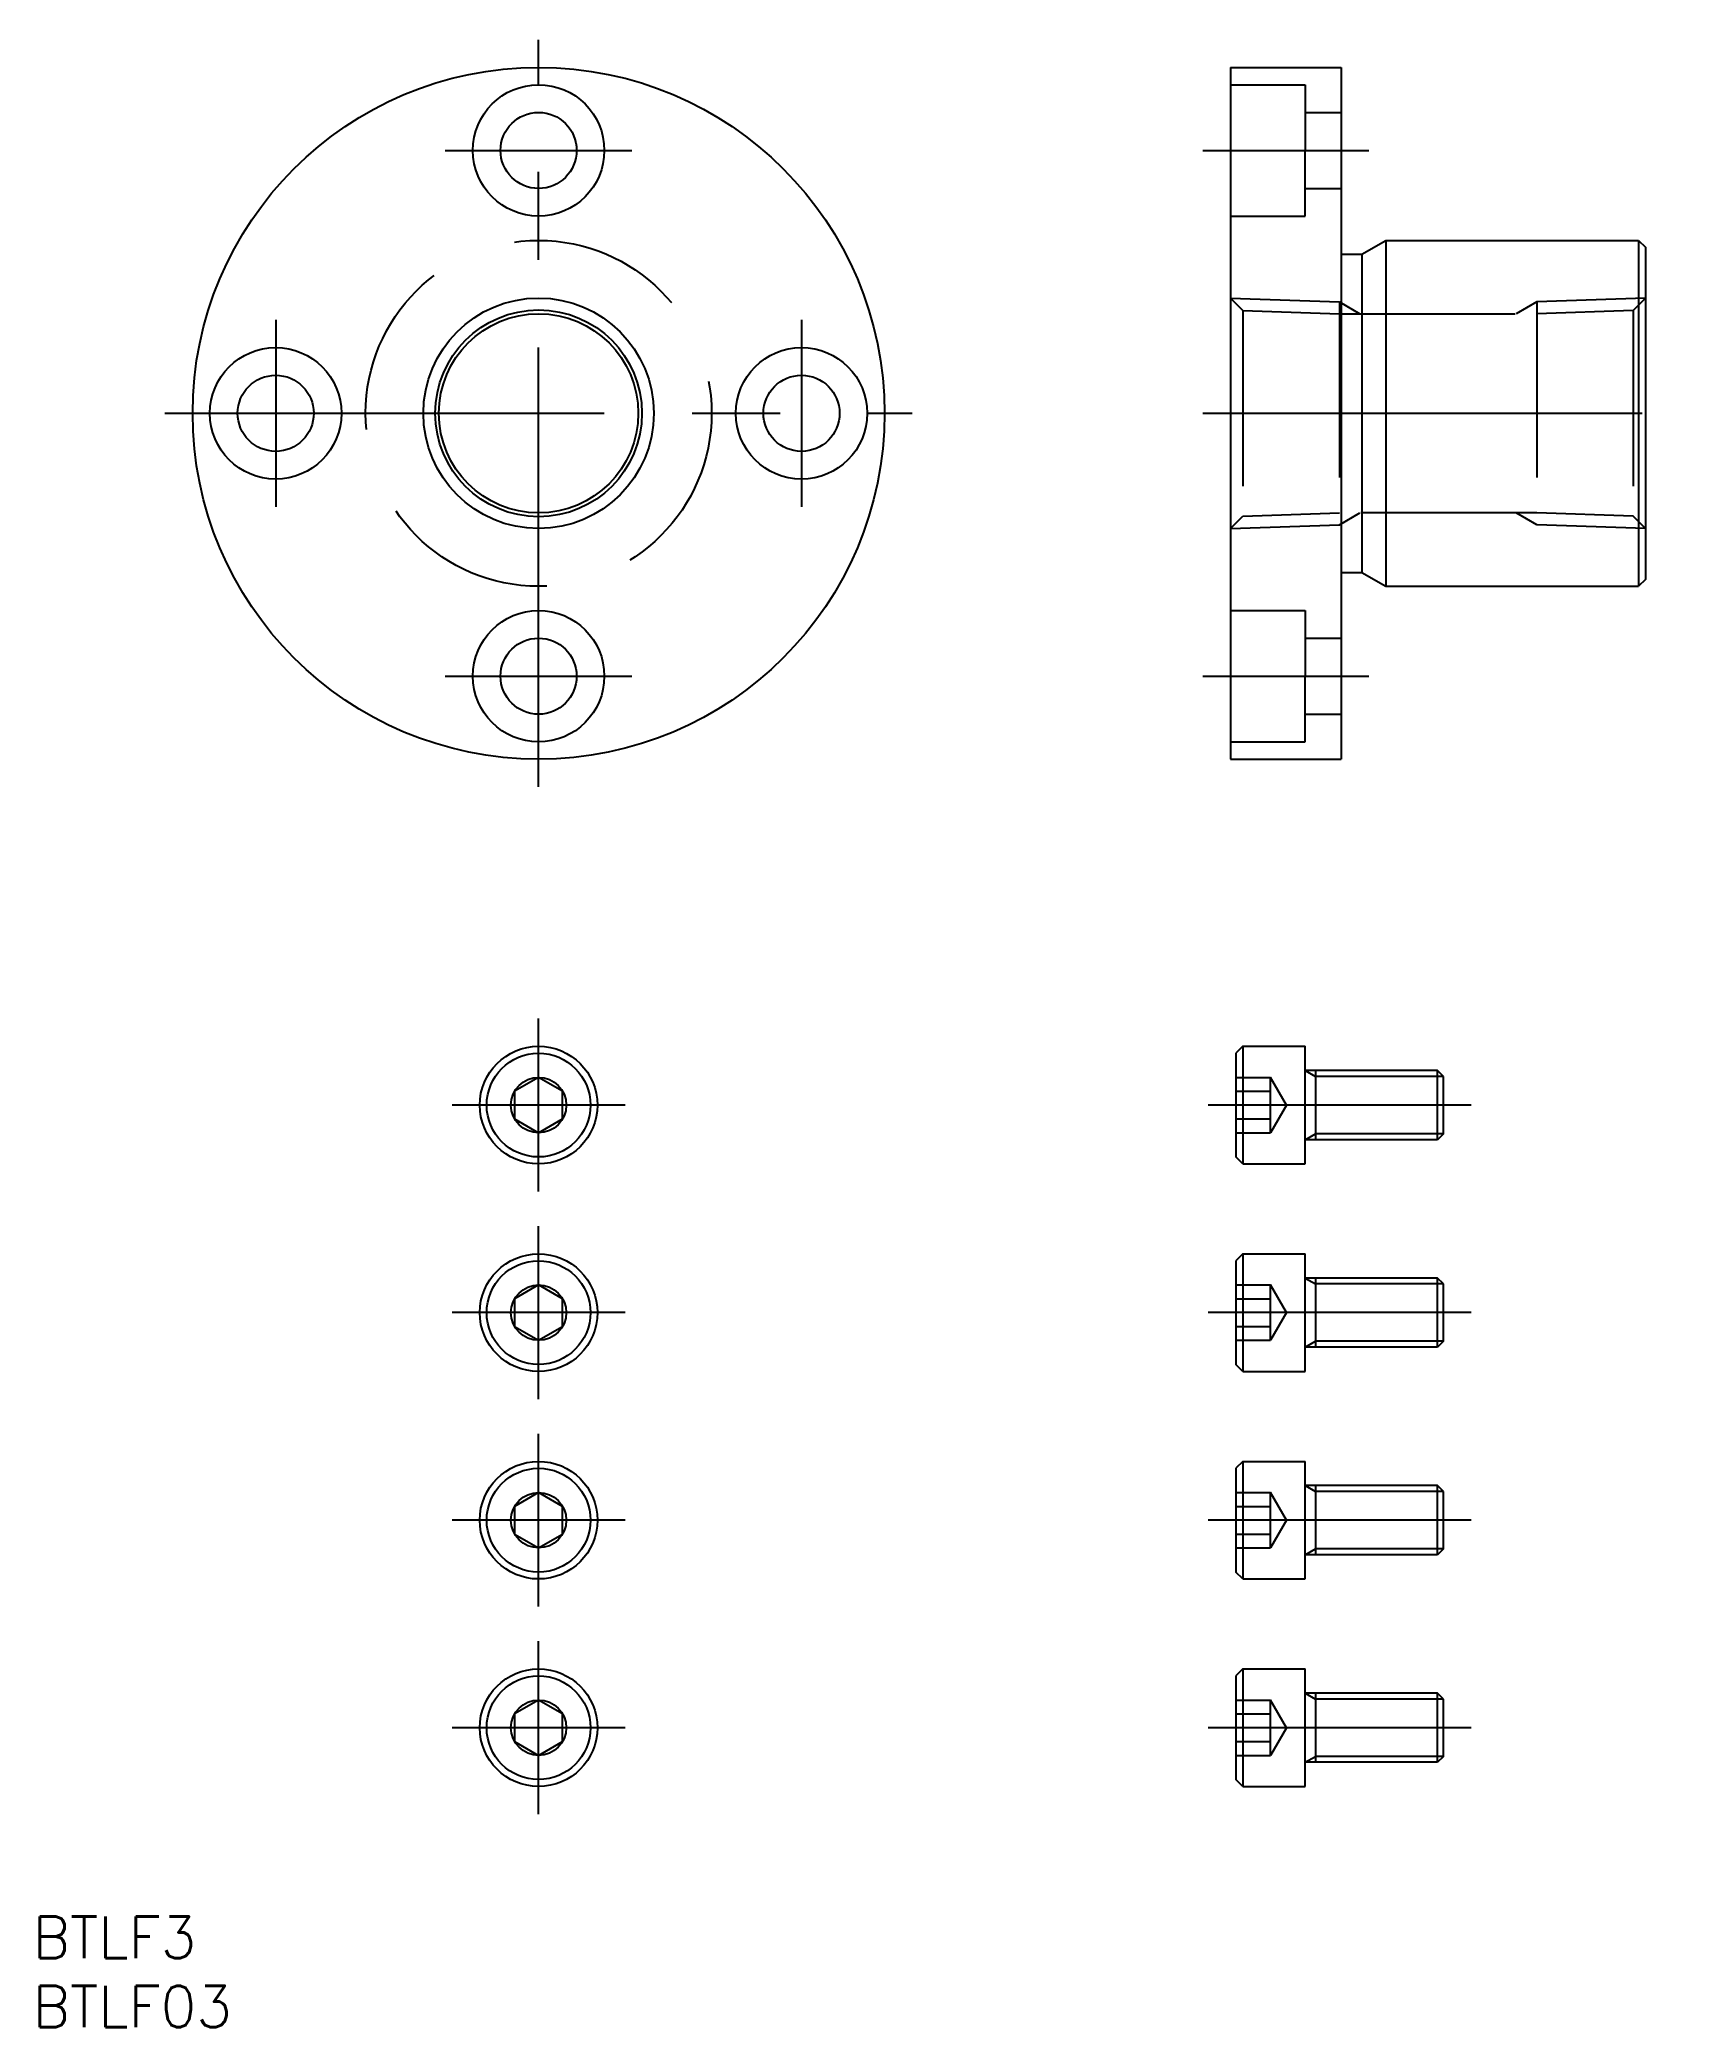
# Model space of a CAD drawing. Extents: x -36 to 82, y -117 to 27.
import ezdxf

# ---------------------------------------------------------------- set-up
doc = ezdxf.new("R2010")
doc.units = 0
doc.linetypes.add('CENTER', pattern=[50.8, 31.75, -6.35, 6.35, -6.35])
doc.linetypes.add('DASHED', pattern=[19.05, 12.7, -6.35])
doc.layers.get('0').update_dxf_attribs({"linetype": 'CONTINUOUS'})
doc.layers.add('CENTER', color=1, linetype='CENTER')
doc.styles.get("Standard").update_dxf_attribs({"font": 'txt.shx', "height": 3, "bigfont": 'bigfont.shx'})

msp = doc.modelspace()

# ---------------------------------------------------------------- linework, layer by layer
at = {"color": 7, "linetype": 'CONTINUOUS'}
for p, q in [((50, 25), (58, 25)), ((50, 25), (50, -25)), ((58, 25), (58, -25)), ((58, 11.5), (59.5, 11.5)), ((59.5, 11.5), (61.23, 12.5)), ((59.5, 11.5), (59.5, -11.5)), ((61.23, 12.5), (79.5, 12.5)), ((61.23, 12.5), (61.23, -12.5)), ((79.5, 12.5), (80, 12)), ((79.5, 12.5), (79.5, -12.5)), ((80, 12), (80, -12)), ((58, -11.5), (59.5, -11.5)), ((59.5, -11.5), (61.23, -12.5)), ((61.23, -12.5), (79.5, -12.5)), ((80, -12), (79.5, -12.5)), ((50, -25), (58, -25)), ((50.9, -45.75), (50.4, -46.25)), ((50.9, -45.75), (50.9, -54.25)), ((50.9, -45.75), (55.4, -45.75)), ((55.4, -54.25), (55.4, -45.75)), ((50.4, -46.25), (50.4, -53.75)), ((0, -48), (-1.73, -49)), ((1.73, -49), (0, -48)), ((64.97, -47.5), (55.4, -47.5)), ((56.15, -47.5), (56.15, -52.5)), ((64.97, -52.5), (64.97, -47.5)), ((65.4, -47.93), (64.97, -47.5)), ((65.4, -52.07), (65.4, -47.93)), ((-1.73, -49), (-1.73, -51)), ((1.73, -51), (1.73, -49)), ((-1.73, -51), (0, -52)), ((0, -52), (1.73, -51)), ((64.97, -52.5), (55.4, -52.5)), ((65.4, -52.07), (64.97, -52.5)), ((50.9, -54.25), (50.4, -53.75)), ((50.9, -54.25), (55.4, -54.25)), ((50.9, -60.75), (50.4, -61.25)), ((50.4, -61.25), (50.4, -68.75)), ((50.9, -60.75), (55.4, -60.75)), ((50.9, -60.75), (50.9, -69.25)), ((55.4, -69.25), (55.4, -60.75)), ((0, -63), (-1.73, -64)), ((1.73, -64), (0, -63)), ((64.97, -62.5), (55.4, -62.5)), ((56.15, -62.5), (56.15, -67.5)), ((65.4, -62.93), (64.97, -62.5)), ((64.97, -67.5), (64.97, -62.5)), ((65.4, -67.07), (65.4, -62.93)), ((-1.73, -64), (-1.73, -66)), ((1.73, -66), (1.73, -64)), ((-1.73, -66), (0, -67)), ((0, -67), (1.73, -66)), ((64.97, -67.5), (55.4, -67.5)), ((65.4, -67.07), (64.97, -67.5)), ((50.9, -69.25), (50.4, -68.75)), ((50.9, -69.25), (55.4, -69.25)), ((50.9, -75.75), (50.4, -76.25)), ((50.9, -75.75), (55.4, -75.75)), ((50.9, -75.75), (50.9, -84.25)), ((55.4, -84.25), (55.4, -75.75)), ((50.4, -76.25), (50.4, -83.75)), ((64.97, -77.5), (55.4, -77.5)), ((56.15, -77.5), (56.15, -82.5)), ((65.4, -77.93), (64.97, -77.5)), ((64.97, -82.5), (64.97, -77.5)), ((0, -78), (-1.73, -79)), ((-1.73, -79), (-1.73, -81)), ((1.73, -79), (0, -78)), ((1.73, -81), (1.73, -79)), ((65.4, -82.07), (65.4, -77.93)), ((-1.73, -81), (0, -82)), ((0, -82), (1.73, -81)), ((64.97, -82.5), (55.4, -82.5)), ((65.4, -82.07), (64.97, -82.5)), ((50.9, -84.25), (50.4, -83.75)), ((50.9, -84.25), (55.4, -84.25)), ((50.9, -90.75), (50.4, -91.25)), ((50.4, -91.25), (50.4, -98.75)), ((50.9, -90.75), (55.4, -90.75)), ((50.9, -90.75), (50.9, -99.25)), ((55.4, -99.25), (55.4, -90.75)), ((0, -93), (-1.73, -94)), ((1.73, -94), (0, -93)), ((64.97, -92.5), (55.4, -92.5)), ((56.15, -92.5), (56.15, -97.5)), ((65.4, -92.93), (64.97, -92.5)), ((64.97, -97.5), (64.97, -92.5)), ((65.4, -97.07), (65.4, -92.93)), ((-1.73, -94), (-1.73, -96)), ((1.73, -96), (1.73, -94)), ((-1.73, -96), (0, -97)), ((0, -97), (1.73, -96)), ((64.97, -97.5), (55.4, -97.5)), ((65.4, -97.07), (64.97, -97.5)), ((50.9, -99.25), (50.4, -98.75)), ((50.9, -99.25), (55.4, -99.25))]:
    msp.add_line(p, q, dxfattribs=at)
at = {"color": 3, "linetype": 'DASHED'}
for p, q in [((50, 23.75), (55.4, 23.75)), ((55.4, 23.75), (55.4, 19)), ((55.4, 21.75), (58, 21.75)), ((55.4, 14.25), (55.4, 19)), ((55.4, 16.25), (58, 16.25)), ((50, 14.25), (55.4, 14.25)), ((50, 8.33), (50.89, 7.44)), ((50, 8.33), (57.87, 8.06)), ((50.89, 7.44), (50.89, -7.44)), ((50.89, 7.44), (57.87, 7.2)), ((57.87, 8.06), (59.36, 7.2)), ((57.87, 8.06), (57.87, -8.06)), ((57.87, 7.2), (72.13, 7.2)), ((72.13, 8.06), (70.64, 7.2)), ((80, 8.33), (72.13, 8.06)), ((72.13, 8.06), (72.13, -8.06)), ((79.11, 7.44), (72.13, 7.2)), ((80, 8.33), (79.11, 7.44)), ((79.11, 7.44), (79.11, -7.44)), ((50, -8.33), (50.89, -7.44)), ((50, -8.33), (57.87, -8.06)), ((50.89, -7.44), (57.87, -7.2)), ((57.87, -8.06), (59.36, -7.2)), ((72.13, -7.2), (57.87, -7.2)), ((72.13, -8.06), (70.64, -7.2)), ((79.11, -7.44), (72.13, -7.2)), ((80, -8.33), (72.13, -8.06)), ((80, -8.33), (79.11, -7.44)), ((50, -14.25), (55.4, -14.25)), ((55.4, -14.25), (55.4, -19)), ((55.4, -16.25), (58, -16.25)), ((55.4, -23.75), (55.4, -19)), ((55.4, -21.75), (58, -21.75)), ((50, -23.75), (55.4, -23.75)), ((50.4, -48), (52.9, -48)), ((54.05, -50), (52.9, -48)), ((52.9, -52), (52.9, -48)), ((50.4, -49), (52.9, -49)), ((54.05, -50), (52.9, -52)), ((50.4, -51), (52.9, -51)), ((50.4, -52), (52.9, -52)), ((50.4, -63), (52.9, -63)), ((52.9, -67), (52.9, -63)), ((54.05, -65), (52.9, -63)), ((50.4, -64), (52.9, -64)), ((50.4, -66), (52.9, -66)), ((54.05, -65), (52.9, -67)), ((50.4, -67), (52.9, -67)), ((50.4, -78), (52.9, -78)), ((50.4, -79), (52.9, -79)), ((52.9, -82), (52.9, -78)), ((54.05, -80), (52.9, -78)), ((54.05, -80), (52.9, -82)), ((50.4, -81), (52.9, -81)), ((50.4, -82), (52.9, -82)), ((50.4, -93), (52.9, -93)), ((52.9, -97), (52.9, -93)), ((54.05, -95), (52.9, -93)), ((50.4, -94), (52.9, -94)), ((50.4, -96), (52.9, -96)), ((54.05, -95), (52.9, -97)), ((50.4, -97), (52.9, -97))]:
    msp.add_line(p, q, dxfattribs=at)
at = {"color": 3, "linetype": 'CONTINUOUS'}
for p, q in [((55.4, -47.5), (56.15, -47.93)), ((65.4, -47.93), (56.15, -47.93)), ((55.4, -52.5), (56.15, -52.07)), ((65.4, -52.07), (56.15, -52.07)), ((55.4, -62.5), (56.15, -62.93)), ((65.4, -62.93), (56.15, -62.93)), ((55.4, -67.5), (56.15, -67.07)), ((65.4, -67.07), (56.15, -67.07)), ((55.4, -77.5), (56.15, -77.93)), ((65.4, -77.93), (56.15, -77.93)), ((55.4, -82.5), (56.15, -82.07)), ((65.4, -82.07), (56.15, -82.07)), ((55.4, -92.5), (56.15, -92.93)), ((65.4, -92.93), (56.15, -92.93)), ((55.4, -97.5), (56.15, -97.07)), ((65.4, -97.07), (56.15, -97.07))]:
    msp.add_line(p, q, dxfattribs=at)
at = {"color": 7, "linetype": 'CONTINUOUS'}
for centre, radius in [((0, 0), 25), ((0, 19), 4.75), ((0, 19), 2.75), ((0, 0), 7.47), ((0, 0), 7.2), ((-19, 0), 4.75), ((19, 0), 4.75), ((-19, 0), 2.75), ((19, 0), 2.75), ((0, -19), 4.75), ((0, -19), 2.75), ((0, -50), 4.25), ((0, -50), 3.75), ((0, -50), 2), ((0, -65), 4.25), ((0, -65), 3.75), ((0, -65), 2), ((0, -80), 4.25), ((0, -80), 3.75), ((0, -80), 2), ((0, -95), 4.25), ((0, -95), 3.75), ((0, -95), 2)]:
    msp.add_circle(centre, radius, dxfattribs=at)
at = {"color": 3, "linetype": 'DASHED'}
msp.add_circle((0, 0), 12.5, dxfattribs=at)
at = {"color": 3, "linetype": 'CONTINUOUS'}
msp.add_circle((0, 0), 8.33, dxfattribs=at)
at = {"layer": 'CENTER', "color": 1, "linetype": 'CENTER'}
for p, q in [((0, -27), (0, 27)), ((-6.75, 19), (6.75, 19)), ((48, 19), (60, 19)), ((-19, 6.75), (-19, -6.75)), ((19, 6.75), (19, -6.75)), ((-27, 0), (27, 0)), ((48, 0), (82, 0)), ((-6.75, -19), (6.75, -19)), ((48, -19), (60, -19)), ((0, -56.25), (0, -43.75)), ((6.25, -50), (-6.25, -50)), ((67.4, -50), (48.4, -50)), ((0, -71.25), (0, -58.75)), ((6.25, -65), (-6.25, -65)), ((67.4, -65), (48.4, -65)), ((0, -86.25), (0, -73.75)), ((6.25, -80), (-6.25, -80)), ((67.4, -80), (48.4, -80)), ((0, -101.25), (0, -88.75)), ((6.25, -95), (-6.25, -95)), ((67.4, -95), (48.4, -95))]:
    msp.add_line(p, q, dxfattribs=at)

# ---------------------------------------------------------------- texts
at = {"color": 7, "linetype": 'CONTINUOUS'}
for s, p in [('BTLF3', (-36.57, -111.65)), ('BTLF03', (-36.57, -116.65))]:
    msp.add_text(s, height=3, dxfattribs=at).set_placement(p)

doc.saveas('drawing.dxf')
